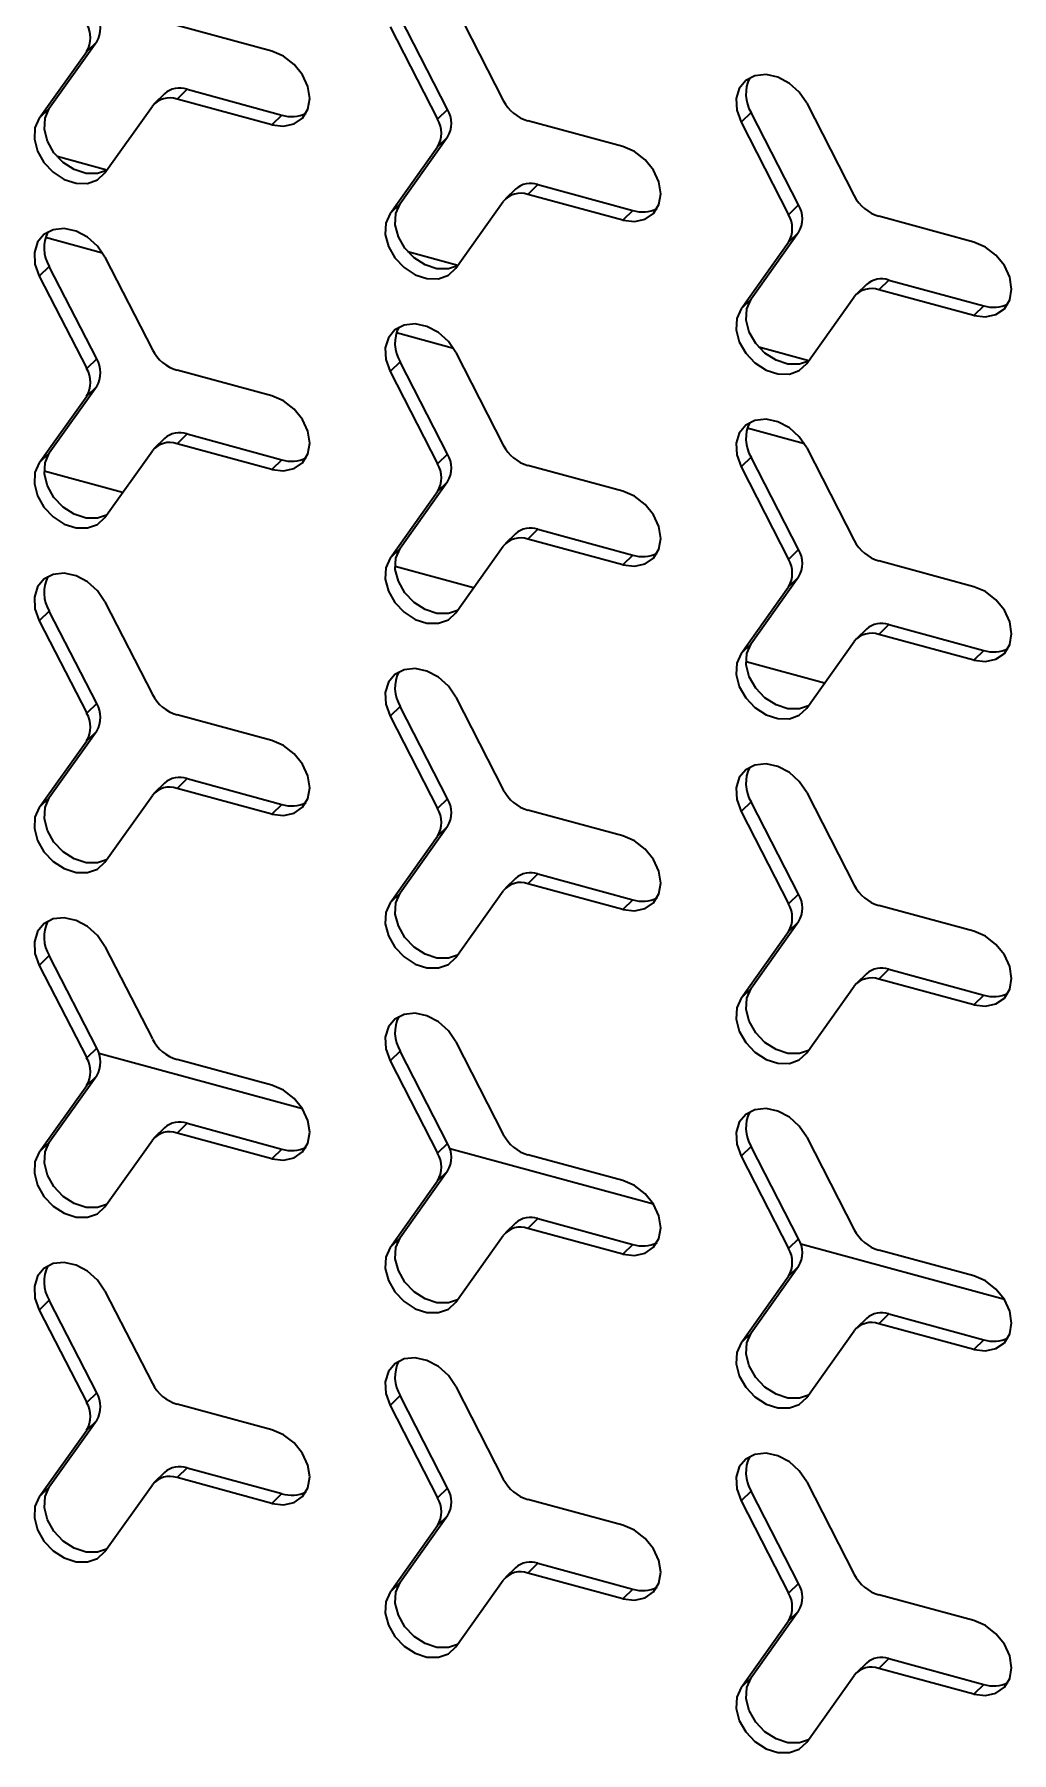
# Model space of a CAD drawing. Header units: millimetres. Extents: x 0 to 4752, y 0 to 3360.
# Drawn here: x 4146.6 to 4195.2, y 1068.6 to 1154 of the extents above; entities that cross this region are included whole.
import ezdxf

# ---------------------------------------------------------------- set-up
doc = ezdxf.new("R2010")
doc.units = ezdxf.units.MM
doc.header["$LTSCALE"] = 8

# ---------------------------------------------------------------- blocks, each defined once
blk = doc.blocks.new('工程图视图10')
at = {"color": 7, "linetype": 'Continuous', "lineweight": 35}
for p, q in [((-336.007, 156.186), (-338.365, 160.786)), ((-335.595, 161.241), (-333.237, 156.64)), ((-344.747, 159.083), (-349.464, 160.365)), ((-338.863, 160.3), (-336.505, 155.7)), ((-356.316, 155.754), (-353.957, 159.072)), ((-353.459, 159.558), (-355.818, 156.24)), ((-353.459, 159.558), (-353.957, 159.072)), ((-350.083, 156.967), (-350.581, 156.481)), ((-348.966, 157.194), (-349.464, 156.708)), ((-344.747, 155.426), (-349.464, 156.708)), ((-348.966, 157.194), (-344.249, 155.912)), ((-318.143, 156.497), (-315.784, 151.897)), ((-355.818, 156.24), (-356.316, 155.754)), ((-353.048, 153.037), (-350.689, 156.355)), ((-344.249, 155.912), (-344.747, 155.426)), ((-336.007, 156.186), (-336.505, 155.7)), ((-327.294, 154.34), (-332.011, 155.622)), ((-320.913, 156.043), (-321.411, 155.557)), ((-321.411, 155.557), (-319.052, 150.957)), ((-318.554, 151.443), (-320.913, 156.043)), ((-336.007, 154.814), (-338.365, 151.496)), ((-336.007, 154.814), (-336.505, 154.329)), ((-352.951, 153.173), (-355.43, 153.846)), ((-338.863, 151.01), (-336.505, 154.329)), ((-332.631, 152.224), (-333.129, 151.738)), ((-331.513, 152.45), (-332.011, 151.964)), ((-331.513, 152.45), (-326.796, 151.168)), ((-338.365, 151.496), (-338.863, 151.01)), ((-335.595, 148.294), (-333.237, 151.612)), ((-327.294, 150.682), (-332.011, 151.964)), ((-318.554, 151.443), (-319.052, 150.957)), ((-326.796, 151.168), (-327.294, 150.682)), ((-309.842, 149.597), (-314.559, 150.878)), ((-353.166, 149.048), (-356.008, 149.82)), ((-321.411, 146.267), (-319.052, 149.585)), ((-318.554, 150.071), (-320.913, 146.753)), ((-318.554, 150.071), (-319.052, 149.585)), ((-353.048, 148.84), (-350.689, 144.24)), ((-335.498, 148.43), (-337.977, 149.103)), ((-355.818, 148.386), (-356.316, 147.9)), ((-356.316, 147.9), (-353.957, 143.3)), ((-353.459, 143.786), (-355.818, 148.386)), ((-315.178, 147.481), (-315.676, 146.995)), ((-314.061, 147.707), (-314.559, 147.221)), ((-309.842, 145.939), (-314.559, 147.221)), ((-314.061, 147.707), (-309.344, 146.425)), ((-320.913, 146.753), (-321.411, 146.267)), ((-318.143, 143.55), (-315.784, 146.869)), ((-309.344, 146.425), (-309.842, 145.939)), ((-335.714, 144.305), (-338.555, 145.077)), ((-353.459, 143.786), (-353.957, 143.3)), ((-338.365, 143.643), (-338.863, 143.157)), ((-336.007, 139.043), (-338.365, 143.643)), ((-335.595, 144.097), (-333.237, 139.497)), ((-318.046, 143.686), (-320.525, 144.36)), ((-344.747, 141.94), (-349.464, 143.222)), ((-338.863, 143.157), (-336.505, 138.557)), ((-356.316, 138.61), (-353.957, 141.928)), ((-353.459, 142.414), (-355.818, 139.096)), ((-353.459, 142.414), (-353.957, 141.928)), ((-318.261, 139.562), (-321.103, 140.334)), ((-350.083, 139.824), (-350.581, 139.338)), ((-348.966, 140.05), (-349.464, 139.564)), ((-344.747, 138.282), (-349.464, 139.564)), ((-348.966, 140.05), (-344.249, 138.768)), ((-318.143, 139.354), (-315.784, 134.754)), ((-355.818, 139.096), (-356.316, 138.61)), ((-353.048, 135.894), (-350.689, 139.212)), ((-344.249, 138.768), (-344.747, 138.282)), ((-336.007, 139.043), (-336.505, 138.557)), ((-327.294, 137.196), (-332.011, 138.478)), ((-320.913, 138.899), (-321.411, 138.414)), ((-318.554, 134.299), (-320.913, 138.899)), ((-352.167, 137.133), (-356.07, 138.193)), ((-336.007, 137.671), (-338.365, 134.353)), ((-336.007, 137.671), (-336.505, 137.185)), ((-321.411, 138.414), (-319.052, 133.813)), ((-338.863, 133.867), (-336.505, 137.185)), ((-332.631, 135.081), (-333.129, 134.595)), ((-331.513, 135.307), (-332.011, 134.821)), ((-331.513, 135.307), (-326.796, 134.025)), ((-338.365, 134.353), (-338.863, 133.867)), ((-335.595, 131.15), (-333.237, 134.468)), ((-327.294, 133.539), (-332.011, 134.821)), ((-318.554, 134.299), (-319.052, 133.813)), ((-334.714, 132.389), (-338.617, 133.45)), ((-326.796, 134.025), (-327.294, 133.539)), ((-309.842, 132.453), (-314.559, 133.735)), ((-318.554, 132.928), (-320.913, 129.61)), ((-318.554, 132.928), (-319.052, 132.442)), ((-353.048, 131.697), (-350.689, 127.097)), ((-321.411, 129.124), (-319.052, 132.442)), ((-355.818, 131.242), (-356.316, 130.757)), ((-353.459, 126.642), (-355.818, 131.242)), ((-356.316, 130.757), (-353.957, 126.157)), ((-315.178, 130.337), (-315.676, 129.851)), ((-314.061, 130.564), (-314.559, 130.078)), ((-309.842, 128.796), (-314.559, 130.078)), ((-314.061, 130.564), (-309.344, 129.282)), ((-320.913, 129.61), (-321.411, 129.124)), ((-318.143, 126.407), (-315.784, 129.725)), ((-309.344, 129.282), (-309.842, 128.796)), ((-317.262, 127.646), (-321.165, 128.707)), ((-353.459, 126.642), (-353.957, 126.157)), ((-338.365, 126.499), (-338.863, 126.013)), ((-336.007, 121.899), (-338.365, 126.499)), ((-335.595, 126.954), (-333.237, 122.354)), ((-344.747, 124.796), (-349.464, 126.078)), ((-338.863, 126.013), (-336.505, 121.413)), ((-353.459, 125.271), (-355.818, 121.953)), ((-353.459, 125.271), (-353.957, 124.785)), ((-356.316, 121.467), (-353.957, 124.785)), ((-350.083, 122.68), (-350.581, 122.195)), ((-348.966, 122.907), (-349.464, 122.421)), ((-344.747, 121.139), (-349.464, 122.421)), ((-348.966, 122.907), (-344.249, 121.625)), ((-355.818, 121.953), (-356.316, 121.467)), ((-353.048, 118.75), (-350.689, 122.068)), ((-344.249, 121.625), (-344.747, 121.139)), ((-336.007, 121.899), (-336.505, 121.413)), ((-320.913, 121.756), (-321.411, 121.27)), ((-318.554, 117.156), (-320.913, 121.756)), ((-318.143, 122.211), (-315.784, 117.611)), ((-336.007, 120.528), (-338.365, 117.21)), ((-336.007, 120.528), (-336.505, 120.042)), ((-327.294, 120.053), (-332.011, 121.335)), ((-321.411, 121.27), (-319.052, 116.67)), ((-338.863, 116.724), (-336.505, 120.042)), ((-331.513, 118.164), (-332.011, 117.678)), ((-331.513, 118.164), (-326.796, 116.882)), ((-338.365, 117.21), (-338.863, 116.724)), ((-335.595, 114.007), (-333.237, 117.325)), ((-332.631, 117.937), (-333.129, 117.451)), ((-327.294, 116.396), (-332.011, 117.678)), ((-318.554, 117.156), (-319.052, 116.67)), ((-326.796, 116.882), (-327.294, 116.396)), ((-309.842, 115.31), (-314.559, 116.592)), ((-318.554, 115.785), (-320.913, 112.466)), ((-318.554, 115.785), (-319.052, 115.299)), ((-353.048, 114.554), (-350.689, 109.954)), ((-321.411, 111.981), (-319.052, 115.299)), ((-355.818, 114.099), (-356.316, 113.613)), ((-353.459, 109.499), (-355.818, 114.099)), ((-356.316, 113.613), (-353.957, 109.013)), ((-315.178, 113.194), (-315.676, 112.708)), ((-314.061, 113.42), (-314.559, 112.935)), ((-309.842, 111.653), (-314.559, 112.935)), ((-314.061, 113.42), (-309.344, 112.138)), ((-320.913, 112.466), (-321.411, 111.981)), ((-318.143, 109.264), (-315.784, 112.582)), ((-309.344, 112.138), (-309.842, 111.653)), ((-353.459, 109.499), (-353.957, 109.013)), ((-335.595, 109.81), (-333.237, 105.21)), ((-343.222, 106.487), (-353.35, 109.24)), ((-344.747, 107.653), (-349.464, 108.935)), ((-338.365, 109.356), (-338.863, 108.87)), ((-338.863, 108.87), (-336.505, 104.27)), ((-336.007, 104.756), (-338.365, 109.356)), ((-353.459, 108.128), (-355.818, 104.809)), ((-353.459, 108.128), (-353.957, 107.642)), ((-356.316, 104.324), (-353.957, 107.642)), ((-350.083, 105.537), (-350.581, 105.051)), ((-348.966, 105.763), (-349.464, 105.278)), ((-344.747, 103.996), (-349.464, 105.278)), ((-348.966, 105.763), (-344.249, 104.482)), ((-355.818, 104.809), (-356.316, 104.324)), ((-353.048, 101.607), (-350.689, 104.925)), ((-344.249, 104.482), (-344.747, 103.996)), ((-336.007, 104.756), (-336.505, 104.27)), ((-325.769, 101.744), (-335.898, 104.496)), ((-320.913, 104.613), (-321.411, 104.127)), ((-318.554, 100.013), (-320.913, 104.613)), ((-318.143, 105.067), (-315.784, 100.467)), ((-327.294, 102.91), (-332.011, 104.192)), ((-321.411, 104.127), (-319.052, 99.527)), ((-338.863, 99.58), (-336.505, 102.899)), ((-336.007, 103.384), (-338.365, 100.066)), ((-336.007, 103.384), (-336.505, 102.899)), ((-331.513, 101.02), (-332.011, 100.534)), ((-331.513, 101.02), (-326.796, 99.738)), ((-338.365, 100.066), (-338.863, 99.58)), ((-335.595, 96.864), (-333.237, 100.182)), ((-332.631, 100.794), (-333.129, 100.308)), ((-327.294, 99.252), (-332.011, 100.534)), ((-318.554, 100.013), (-319.052, 99.527)), ((-326.796, 99.738), (-327.294, 99.252)), ((-308.317, 97), (-318.445, 99.753)), ((-309.842, 98.166), (-314.559, 99.448)), ((-318.554, 98.641), (-320.913, 95.323)), ((-318.554, 98.641), (-319.052, 98.155)), ((-321.411, 94.837), (-319.052, 98.155)), ((-355.818, 96.956), (-356.316, 96.47)), ((-353.459, 92.356), (-355.818, 96.956)), ((-353.048, 97.41), (-350.689, 92.81)), ((-356.316, 96.47), (-353.957, 91.87)), ((-315.178, 96.051), (-315.676, 95.565)), ((-314.061, 96.277), (-314.559, 95.791)), ((-309.842, 94.509), (-314.559, 95.791)), ((-314.061, 96.277), (-309.344, 94.995)), ((-320.913, 95.323), (-321.411, 94.837)), ((-318.143, 92.12), (-315.784, 95.439)), ((-309.344, 94.995), (-309.842, 94.509)), ((-353.459, 92.356), (-353.957, 91.87)), ((-335.595, 92.667), (-333.237, 88.067)), ((-344.747, 90.51), (-349.464, 91.792)), ((-338.365, 92.213), (-338.863, 91.727)), ((-338.863, 91.727), (-336.505, 87.127)), ((-336.007, 87.613), (-338.365, 92.213)), ((-353.459, 90.984), (-355.818, 87.666)), ((-353.459, 90.984), (-353.957, 90.498)), ((-356.316, 87.18), (-353.957, 90.498)), ((-350.083, 88.394), (-350.581, 87.908)), ((-348.966, 88.62), (-349.464, 88.134)), ((-344.747, 86.852), (-349.464, 88.134)), ((-348.966, 88.62), (-344.249, 87.338)), ((-355.818, 87.666), (-356.316, 87.18)), ((-353.048, 84.463), (-350.689, 87.782)), ((-344.249, 87.338), (-344.747, 86.852)), ((-336.007, 87.613), (-336.505, 87.127)), ((-320.913, 87.469), (-321.411, 86.983)), ((-318.554, 82.869), (-320.913, 87.469)), ((-318.143, 87.924), (-315.784, 83.324)), ((-327.294, 85.766), (-332.011, 87.048)), ((-321.411, 86.983), (-319.052, 82.383)), ((-338.863, 82.437), (-336.505, 85.755)), ((-336.007, 86.241), (-338.365, 82.923)), ((-336.007, 86.241), (-336.505, 85.755)), ((-331.513, 83.877), (-332.011, 83.391)), ((-331.513, 83.877), (-326.796, 82.595)), ((-338.365, 82.923), (-338.863, 82.437)), ((-335.595, 79.72), (-333.237, 83.038)), ((-332.631, 83.65), (-333.129, 83.165)), ((-327.294, 82.109), (-332.011, 83.391)), ((-326.796, 82.595), (-327.294, 82.109)), ((-318.554, 82.869), (-319.052, 82.383)), ((-309.842, 81.023), (-314.559, 82.305)), ((-318.554, 81.498), (-320.913, 78.18)), ((-318.554, 81.498), (-319.052, 81.012)), ((-321.411, 77.694), (-319.052, 81.012)), ((-315.178, 78.907), (-315.676, 78.421)), ((-314.061, 79.134), (-314.559, 78.648)), ((-309.842, 77.366), (-314.559, 78.648)), ((-314.061, 79.134), (-309.344, 77.852)), ((-320.913, 78.18), (-321.411, 77.694)), ((-318.143, 74.977), (-315.784, 78.295)), ((-309.344, 77.852), (-309.842, 77.366))]:
    blk.add_line(p, q, dxfattribs=at)
at = {"color": 7, "linetype": 'Continuous', "lineweight": 35, "flags": 128}
for points in [[(-344.747, 155.426), (-344.164, 155.357), (-343.638, 155.474), (-343.22, 155.765), (-342.952, 156.202), (-342.86, 156.742), (-342.952, 157.332), (-343.22, 157.914), (-343.638, 158.432), (-344.164, 158.835), (-344.747, 159.083)], [(-318.143, 156.497), (-318.514, 157.043), (-319.009, 157.489), (-319.579, 157.792), (-320.169, 157.922), (-320.72, 157.867), (-321.179, 157.632), (-321.5, 157.239), (-321.653, 156.728), (-321.622, 156.148), (-321.411, 155.557)], [(-356.316, 155.754), (-356.527, 155.277), (-356.558, 154.714), (-356.405, 154.12), (-356.084, 153.553), (-355.625, 153.068), (-355.074, 152.713), (-354.484, 152.523), (-353.914, 152.516), (-353.419, 152.693), (-353.048, 153.037)], [(-352.964, 153.155), (-353.416, 153.002), (-353.987, 153.009), (-354.576, 153.199), (-355.127, 153.554), (-355.586, 154.039), (-355.907, 154.606), (-356.06, 155.2), (-356.029, 155.763), (-355.818, 156.24)], [(-327.294, 150.682), (-326.711, 150.614), (-326.185, 150.73), (-325.768, 151.021), (-325.5, 151.458), (-325.407, 151.998), (-325.5, 152.588), (-325.768, 153.171), (-326.185, 153.689), (-326.711, 154.092), (-327.294, 154.34)], [(-335.511, 148.411), (-335.964, 148.259), (-336.534, 148.266), (-337.124, 148.456), (-337.675, 148.811), (-338.133, 149.295), (-338.455, 149.863), (-338.608, 150.457), (-338.577, 151.02), (-338.365, 151.496)], [(-338.863, 151.01), (-339.075, 150.534), (-339.105, 149.971), (-338.953, 149.377), (-338.631, 148.81), (-338.172, 148.325), (-337.621, 147.97), (-337.032, 147.78), (-336.462, 147.773), (-335.967, 147.95), (-335.595, 148.294)], [(-353.048, 148.84), (-353.419, 149.386), (-353.914, 149.832), (-354.484, 150.135), (-355.074, 150.265), (-355.625, 150.21), (-356.084, 149.975), (-356.405, 149.582), (-356.558, 149.071), (-356.527, 148.492), (-356.316, 147.9)], [(-309.842, 145.939), (-309.259, 145.87), (-308.733, 145.987), (-308.315, 146.278), (-308.047, 146.715), (-307.955, 147.255), (-308.047, 147.845), (-308.315, 148.428), (-308.733, 148.946), (-309.259, 149.349), (-309.842, 149.597)], [(-321.411, 146.267), (-321.622, 145.791), (-321.653, 145.228), (-321.5, 144.634), (-321.179, 144.066), (-320.72, 143.582), (-320.169, 143.227), (-319.579, 143.037), (-319.009, 143.03), (-318.514, 143.207), (-318.143, 143.55)], [(-318.059, 143.668), (-318.511, 143.516), (-319.082, 143.522), (-319.671, 143.713), (-320.222, 144.067), (-320.681, 144.552), (-321.002, 145.119), (-321.155, 145.714), (-321.124, 146.276), (-320.913, 146.753)], [(-335.595, 144.097), (-335.967, 144.643), (-336.462, 145.089), (-337.032, 145.392), (-337.621, 145.522), (-338.172, 145.467), (-338.631, 145.232), (-338.953, 144.839), (-339.105, 144.328), (-339.075, 143.748), (-338.863, 143.157)], [(-344.747, 138.282), (-344.164, 138.213), (-343.638, 138.33), (-343.22, 138.621), (-342.952, 139.058), (-342.86, 139.598), (-342.952, 140.188), (-343.22, 140.771), (-343.638, 141.289), (-344.164, 141.692), (-344.747, 141.94)], [(-318.143, 139.354), (-318.514, 139.9), (-319.009, 140.346), (-319.579, 140.649), (-320.169, 140.779), (-320.72, 140.724), (-321.179, 140.488), (-321.5, 140.096), (-321.653, 139.585), (-321.622, 139.005), (-321.411, 138.414)], [(-356.316, 138.61), (-356.527, 138.134), (-356.558, 137.571), (-356.405, 136.977), (-356.084, 136.409), (-355.625, 135.925), (-355.074, 135.57), (-354.484, 135.38), (-353.914, 135.373), (-353.419, 135.55), (-353.048, 135.894)], [(-352.964, 136.011), (-353.416, 135.859), (-353.987, 135.866), (-354.576, 136.056), (-355.127, 136.411), (-355.586, 136.895), (-355.907, 137.462), (-356.06, 138.057), (-356.029, 138.62), (-355.818, 139.096)], [(-327.294, 133.539), (-326.711, 133.47), (-326.185, 133.587), (-325.768, 133.878), (-325.5, 134.315), (-325.407, 134.855), (-325.5, 135.445), (-325.768, 136.028), (-326.185, 136.546), (-326.711, 136.948), (-327.294, 137.196)], [(-335.511, 131.268), (-335.964, 131.115), (-336.534, 131.122), (-337.124, 131.313), (-337.675, 131.667), (-338.133, 132.152), (-338.455, 132.719), (-338.608, 133.313), (-338.577, 133.876), (-338.365, 134.353)], [(-338.863, 133.867), (-339.075, 133.39), (-339.105, 132.828), (-338.953, 132.233), (-338.631, 131.666), (-338.172, 131.181), (-337.621, 130.827), (-337.032, 130.636), (-336.462, 130.63), (-335.967, 130.807), (-335.595, 131.15)], [(-353.048, 131.697), (-353.419, 132.243), (-353.914, 132.689), (-354.484, 132.992), (-355.074, 133.122), (-355.625, 133.067), (-356.084, 132.831), (-356.405, 132.439), (-356.558, 131.928), (-356.527, 131.348), (-356.316, 130.757)], [(-309.842, 128.796), (-309.259, 128.727), (-308.733, 128.844), (-308.315, 129.135), (-308.047, 129.572), (-307.955, 130.112), (-308.047, 130.702), (-308.315, 131.285), (-308.733, 131.803), (-309.259, 132.205), (-309.842, 132.453)], [(-321.411, 129.124), (-321.622, 128.647), (-321.653, 128.084), (-321.5, 127.49), (-321.179, 126.923), (-320.72, 126.438), (-320.169, 126.083), (-319.579, 125.893), (-319.009, 125.886), (-318.514, 126.063), (-318.143, 126.407)], [(-318.059, 126.525), (-318.511, 126.372), (-319.082, 126.379), (-319.671, 126.569), (-320.222, 126.924), (-320.681, 127.409), (-321.002, 127.976), (-321.155, 128.57), (-321.124, 129.133), (-320.913, 129.61)], [(-335.595, 126.954), (-335.967, 127.499), (-336.462, 127.946), (-337.032, 128.249), (-337.621, 128.379), (-338.172, 128.324), (-338.631, 128.088), (-338.953, 127.696), (-339.105, 127.185), (-339.075, 126.605), (-338.863, 126.013)], [(-344.747, 121.139), (-344.164, 121.07), (-343.638, 121.187), (-343.22, 121.478), (-342.952, 121.915), (-342.86, 122.455), (-342.952, 123.045), (-343.22, 123.628), (-343.638, 124.146), (-344.164, 124.548), (-344.747, 124.796)], [(-318.143, 122.211), (-318.514, 122.756), (-319.009, 123.202), (-319.579, 123.505), (-320.169, 123.636), (-320.72, 123.58), (-321.179, 123.345), (-321.5, 122.953), (-321.653, 122.442), (-321.622, 121.862), (-321.411, 121.27)], [(-356.316, 121.467), (-356.527, 120.99), (-356.558, 120.427), (-356.405, 119.833), (-356.084, 119.266), (-355.625, 118.781), (-355.074, 118.427), (-354.484, 118.236), (-353.914, 118.229), (-353.419, 118.407), (-353.048, 118.75)], [(-352.964, 118.868), (-353.416, 118.715), (-353.987, 118.722), (-354.576, 118.912), (-355.127, 119.267), (-355.586, 119.752), (-355.907, 120.319), (-356.06, 120.913), (-356.029, 121.476), (-355.818, 121.953)], [(-327.294, 116.396), (-326.711, 116.327), (-326.185, 116.444), (-325.768, 116.735), (-325.5, 117.172), (-325.407, 117.712), (-325.5, 118.302), (-325.768, 118.884), (-326.185, 119.402), (-326.711, 119.805), (-327.294, 120.053)], [(-335.511, 114.125), (-335.964, 113.972), (-336.534, 113.979), (-337.124, 114.169), (-337.675, 114.524), (-338.133, 115.009), (-338.455, 115.576), (-338.608, 116.17), (-338.577, 116.733), (-338.365, 117.21)], [(-338.863, 116.724), (-339.075, 116.247), (-339.105, 115.684), (-338.953, 115.09), (-338.631, 114.523), (-338.172, 114.038), (-337.621, 113.683), (-337.032, 113.493), (-336.462, 113.486), (-335.967, 113.663), (-335.595, 114.007)], [(-353.048, 114.554), (-353.419, 115.099), (-353.914, 115.545), (-354.484, 115.848), (-355.074, 115.979), (-355.625, 115.924), (-356.084, 115.688), (-356.405, 115.296), (-356.558, 114.785), (-356.527, 114.205), (-356.316, 113.613)], [(-309.842, 111.653), (-309.259, 111.584), (-308.733, 111.7), (-308.315, 111.992), (-308.047, 112.428), (-307.955, 112.968), (-308.047, 113.559), (-308.315, 114.141), (-308.733, 114.659), (-309.259, 115.062), (-309.842, 115.31)], [(-321.411, 111.981), (-321.622, 111.504), (-321.653, 110.941), (-321.5, 110.347), (-321.179, 109.78), (-320.72, 109.295), (-320.169, 108.94), (-319.579, 108.75), (-319.009, 108.743), (-318.514, 108.92), (-318.143, 109.264)], [(-318.059, 109.381), (-318.511, 109.229), (-319.082, 109.236), (-319.671, 109.426), (-320.222, 109.781), (-320.681, 110.265), (-321.002, 110.833), (-321.155, 111.427), (-321.124, 111.99), (-320.913, 112.466)], [(-335.595, 109.81), (-335.967, 110.356), (-336.462, 110.802), (-337.032, 111.105), (-337.621, 111.236), (-338.172, 111.18), (-338.631, 110.945), (-338.953, 110.552), (-339.105, 110.041), (-339.075, 109.462), (-338.863, 108.87)], [(-344.747, 103.996), (-344.164, 103.927), (-343.638, 104.043), (-343.22, 104.335), (-342.952, 104.772), (-342.86, 105.312), (-342.952, 105.902), (-343.22, 106.484), (-343.638, 107.002), (-344.164, 107.405), (-344.747, 107.653)], [(-318.143, 105.067), (-318.514, 105.613), (-319.009, 106.059), (-319.579, 106.362), (-320.169, 106.492), (-320.72, 106.437), (-321.179, 106.202), (-321.5, 105.809), (-321.653, 105.298), (-321.622, 104.718), (-321.411, 104.127)], [(-356.316, 104.324), (-356.527, 103.847), (-356.558, 103.284), (-356.405, 102.69), (-356.084, 102.123), (-355.625, 101.638), (-355.074, 101.283), (-354.484, 101.093), (-353.914, 101.086), (-353.419, 101.263), (-353.048, 101.607)], [(-352.964, 101.725), (-353.416, 101.572), (-353.987, 101.579), (-354.576, 101.769), (-355.127, 102.124), (-355.586, 102.609), (-355.907, 103.176), (-356.06, 103.77), (-356.029, 104.333), (-355.818, 104.809)], [(-327.294, 99.252), (-326.711, 99.183), (-326.185, 99.3), (-325.768, 99.591), (-325.5, 100.028), (-325.407, 100.568), (-325.5, 101.158), (-325.768, 101.741), (-326.185, 102.259), (-326.711, 102.662), (-327.294, 102.91)], [(-335.511, 96.981), (-335.964, 96.829), (-336.534, 96.836), (-337.124, 97.026), (-337.675, 97.381), (-338.133, 97.865), (-338.455, 98.433), (-338.608, 99.027), (-338.577, 99.59), (-338.365, 100.066)], [(-338.863, 99.58), (-339.075, 99.104), (-339.105, 98.541), (-338.953, 97.947), (-338.631, 97.379), (-338.172, 96.895), (-337.621, 96.54), (-337.032, 96.35), (-336.462, 96.343), (-335.967, 96.52), (-335.595, 96.864)], [(-353.048, 97.41), (-353.419, 97.956), (-353.914, 98.402), (-354.484, 98.705), (-355.074, 98.835), (-355.625, 98.78), (-356.084, 98.545), (-356.405, 98.152), (-356.558, 97.641), (-356.527, 97.062), (-356.316, 96.47)], [(-309.842, 94.509), (-309.259, 94.44), (-308.733, 94.557), (-308.315, 94.848), (-308.047, 95.285), (-307.955, 95.825), (-308.047, 96.415), (-308.315, 96.998), (-308.733, 97.516), (-309.259, 97.919), (-309.842, 98.166)], [(-318.059, 92.238), (-318.511, 92.086), (-319.082, 92.092), (-319.671, 92.283), (-320.222, 92.637), (-320.681, 93.122), (-321.002, 93.689), (-321.155, 94.283), (-321.124, 94.846), (-320.913, 95.323)], [(-335.595, 92.667), (-335.967, 93.213), (-336.462, 93.659), (-337.032, 93.962), (-337.621, 94.092), (-338.172, 94.037), (-338.631, 93.802), (-338.953, 93.409), (-339.105, 92.898), (-339.075, 92.318), (-338.863, 91.727)], [(-321.411, 94.837), (-321.622, 94.361), (-321.653, 93.798), (-321.5, 93.203), (-321.179, 92.636), (-320.72, 92.152), (-320.169, 91.797), (-319.579, 91.607), (-319.009, 91.6), (-318.514, 91.777), (-318.143, 92.12)], [(-344.747, 86.852), (-344.164, 86.783), (-343.638, 86.9), (-343.22, 87.191), (-342.952, 87.628), (-342.86, 88.168), (-342.952, 88.758), (-343.22, 89.341), (-343.638, 89.859), (-344.164, 90.262), (-344.747, 90.51)], [(-318.143, 87.924), (-318.514, 88.47), (-319.009, 88.916), (-319.579, 89.219), (-320.169, 89.349), (-320.72, 89.294), (-321.179, 89.058), (-321.5, 88.666), (-321.653, 88.155), (-321.622, 87.575), (-321.411, 86.983)], [(-356.316, 87.18), (-356.527, 86.704), (-356.558, 86.141), (-356.405, 85.547), (-356.084, 84.979), (-355.625, 84.495), (-355.074, 84.14), (-354.484, 83.95), (-353.914, 83.943), (-353.419, 84.12), (-353.048, 84.463)], [(-352.964, 84.581), (-353.416, 84.429), (-353.987, 84.436), (-354.576, 84.626), (-355.127, 84.981), (-355.586, 85.465), (-355.907, 86.032), (-356.06, 86.627), (-356.029, 87.19), (-355.818, 87.666)], [(-327.294, 82.109), (-326.711, 82.04), (-326.185, 82.157), (-325.768, 82.448), (-325.5, 82.885), (-325.407, 83.425), (-325.5, 84.015), (-325.768, 84.598), (-326.185, 85.116), (-326.711, 85.518), (-327.294, 85.766)], [(-335.511, 79.838), (-335.964, 79.685), (-336.534, 79.692), (-337.124, 79.882), (-337.675, 80.237), (-338.133, 80.722), (-338.455, 81.289), (-338.608, 81.883), (-338.577, 82.446), (-338.365, 82.923)], [(-338.863, 82.437), (-339.075, 81.96), (-339.105, 81.397), (-338.953, 80.803), (-338.631, 80.236), (-338.172, 79.751), (-337.621, 79.397), (-337.032, 79.206), (-336.462, 79.2), (-335.967, 79.377), (-335.595, 79.72)], [(-309.842, 77.366), (-309.259, 77.297), (-308.733, 77.414), (-308.315, 77.705), (-308.047, 78.142), (-307.955, 78.682), (-308.047, 79.272), (-308.315, 79.854), (-308.733, 80.372), (-309.259, 80.775), (-309.842, 81.023)], [(-318.059, 75.095), (-318.511, 74.942), (-319.082, 74.949), (-319.671, 75.139), (-320.222, 75.494), (-320.681, 75.979), (-321.002, 76.546), (-321.155, 77.14), (-321.124, 77.703), (-320.913, 78.18)], [(-321.411, 77.694), (-321.622, 77.217), (-321.653, 76.654), (-321.5, 76.06), (-321.179, 75.493), (-320.72, 75.008), (-320.169, 74.653), (-319.579, 74.463), (-319.009, 74.456), (-318.514, 74.633), (-318.143, 74.977)]]:
    blk.add_lwpolyline(points, dxfattribs=at)
at = {"color": 7, "linetype": 'Continuous', "lineweight": 35}
for centre, radius, start, end in [((-354.6, 160.243), 1.331, 328.98417, 31.01583), ((-355.098, 159.757), 1.331, 328.98417, 31.01583), ((-319.404, 156.965), 1.768, 153.23992, 211.43539), ((-349.828, 155.669), 1.1, 70.6463, 141.46346), ((-349.331, 156.127), 1.128, 71.08544, 131.82459), ((-331.439, 157.557), 2.018, 207.00486, 253.51897), ((-343.761, 157.428), 1.593, 252.16324, 296.81687), ((-337.645, 155.014), 1.331, 328.98417, 31.01583), ((-337.147, 155.5), 1.331, 328.98417, 31.01583), ((-331.879, 151.383), 1.128, 71.08544, 131.82459), ((-332.376, 150.926), 1.1, 70.6463, 141.46346), ((-319.695, 150.757), 1.331, 328.98417, 31.01583), ((-313.986, 152.814), 2.018, 207.00486, 253.51897), ((-326.309, 152.684), 1.593, 252.16324, 296.81687), ((-320.193, 150.271), 1.331, 328.98417, 31.01583), ((-354.309, 149.308), 1.768, 153.23992, 211.43539), ((-314.923, 146.183), 1.1, 70.6463, 141.46346), ((-314.426, 146.64), 1.128, 71.08544, 131.82459), ((-308.856, 147.941), 1.593, 252.16324, 296.81687), ((-336.857, 144.565), 1.768, 153.23992, 211.43539), ((-354.6, 143.1), 1.331, 328.98417, 31.01583), ((-348.891, 145.157), 2.018, 207.00486, 253.51897), ((-355.098, 142.614), 1.331, 328.98417, 31.01583), ((-319.404, 139.822), 1.768, 153.23992, 211.43539), ((-349.828, 138.526), 1.1, 70.6463, 141.46346), ((-349.331, 138.983), 1.128, 71.08544, 131.82459), ((-331.439, 140.413), 2.018, 207.00486, 253.51897), ((-343.761, 140.284), 1.593, 252.16324, 296.81687), ((-337.645, 137.871), 1.331, 328.98417, 31.01583), ((-337.147, 138.357), 1.331, 328.98417, 31.01583), ((-331.879, 134.24), 1.128, 71.08544, 131.82459), ((-332.376, 133.783), 1.1, 70.6463, 141.46346), ((-319.695, 133.614), 1.331, 328.98417, 31.01583), ((-313.986, 135.67), 2.018, 207.00486, 253.51897), ((-326.309, 135.541), 1.593, 252.16324, 296.81687), ((-320.193, 133.128), 1.331, 328.98417, 31.01583), ((-354.309, 132.165), 1.768, 153.23992, 211.43539), ((-314.923, 129.04), 1.1, 70.6463, 141.46346), ((-314.426, 129.497), 1.128, 71.08544, 131.82459), ((-308.856, 130.798), 1.593, 252.16324, 296.81687), ((-336.857, 127.421), 1.768, 153.23992, 211.43539), ((-354.6, 125.957), 1.331, 328.98417, 31.01583), ((-348.891, 128.013), 2.018, 207.00486, 253.51897), ((-355.098, 125.471), 1.331, 328.98417, 31.01583), ((-319.404, 122.678), 1.768, 153.23992, 211.43539), ((-349.828, 121.383), 1.1, 70.6463, 141.46346), ((-349.331, 121.84), 1.128, 71.08544, 131.82459), ((-331.439, 123.27), 2.018, 207.00486, 253.51897), ((-343.761, 123.141), 1.593, 252.16324, 296.81687), ((-337.645, 120.728), 1.331, 328.98417, 31.01583), ((-337.147, 121.213), 1.331, 328.98417, 31.01583), ((-331.879, 117.097), 1.128, 71.08544, 131.82459), ((-332.376, 116.639), 1.1, 70.6463, 141.46346), ((-319.695, 116.47), 1.331, 328.98417, 31.01583), ((-313.986, 118.527), 2.018, 207.00486, 253.51897), ((-326.309, 118.398), 1.593, 252.16324, 296.81687), ((-320.193, 115.984), 1.331, 328.98417, 31.01583), ((-354.309, 115.021), 1.768, 153.23992, 211.43539), ((-314.923, 111.896), 1.1, 70.6463, 141.46346), ((-314.426, 112.354), 1.128, 71.08544, 131.82459), ((-308.856, 113.655), 1.593, 252.16324, 296.81687), ((-336.857, 110.278), 1.768, 153.23992, 211.43539), ((-354.6, 108.813), 1.331, 328.98417, 31.01583), ((-348.891, 110.87), 2.018, 207.00486, 253.51897), ((-355.098, 108.327), 1.331, 328.98417, 31.01583), ((-319.404, 105.535), 1.768, 153.23992, 211.43539), ((-349.828, 104.239), 1.1, 70.6463, 141.46346), ((-349.331, 104.697), 1.128, 71.08544, 131.82459), ((-331.439, 106.127), 2.018, 207.00486, 253.51897), ((-343.761, 105.998), 1.593, 252.16324, 296.81687), ((-337.147, 104.07), 1.331, 328.98417, 31.01583), ((-337.645, 103.584), 1.331, 328.98417, 31.01583), ((-331.879, 99.953), 1.128, 71.08544, 131.82459), ((-332.376, 99.496), 1.1, 70.6463, 141.46346), ((-319.695, 99.327), 1.331, 328.98417, 31.01583), ((-313.986, 101.384), 2.018, 207.00486, 253.51897), ((-326.309, 101.254), 1.593, 252.16324, 296.81687), ((-320.193, 98.841), 1.331, 328.98417, 31.01583), ((-354.309, 97.878), 1.768, 153.23992, 211.43539), ((-314.923, 94.753), 1.1, 70.6463, 141.46346), ((-314.426, 95.21), 1.128, 71.08544, 131.82459), ((-308.856, 96.511), 1.593, 252.16324, 296.81687), ((-336.857, 93.135), 1.768, 153.23992, 211.43539), ((-354.6, 91.67), 1.331, 328.98417, 31.01583), ((-348.891, 93.727), 2.018, 207.00486, 253.51897), ((-355.098, 91.184), 1.331, 328.98417, 31.01583), ((-319.404, 88.391), 1.768, 153.23992, 211.43539), ((-349.828, 87.096), 1.1, 70.6463, 141.46346), ((-349.331, 87.553), 1.128, 71.08544, 131.82459), ((-331.439, 88.983), 2.018, 207.00486, 253.51897), ((-343.761, 88.854), 1.593, 252.16324, 296.81687), ((-337.147, 86.927), 1.331, 328.98417, 31.01583), ((-337.645, 86.441), 1.331, 328.98417, 31.01583), ((-331.879, 82.81), 1.128, 71.08544, 131.82459), ((-332.376, 82.353), 1.1, 70.6463, 141.46346), ((-313.986, 84.24), 2.018, 207.00486, 253.51897), ((-326.309, 84.111), 1.593, 252.16324, 296.81687), ((-320.193, 81.698), 1.331, 328.98417, 31.01583), ((-319.695, 82.184), 1.331, 328.98417, 31.01583), ((-314.923, 77.61), 1.1, 70.6463, 141.46346), ((-314.426, 78.067), 1.128, 71.08544, 131.82459), ((-308.856, 79.368), 1.593, 252.16324, 296.81687)]:
    blk.add_arc(centre, radius, start, end, dxfattribs=at)

msp = doc.modelspace()

# ---------------------------------------------------------------- block references
at = {"color": 7, "linetype": 'Continuous', "lineweight": 35}
msp.add_blockref('工程图视图10', (4503.199805, 994.11156), dxfattribs=at)

doc.saveas('drawing.dxf')
